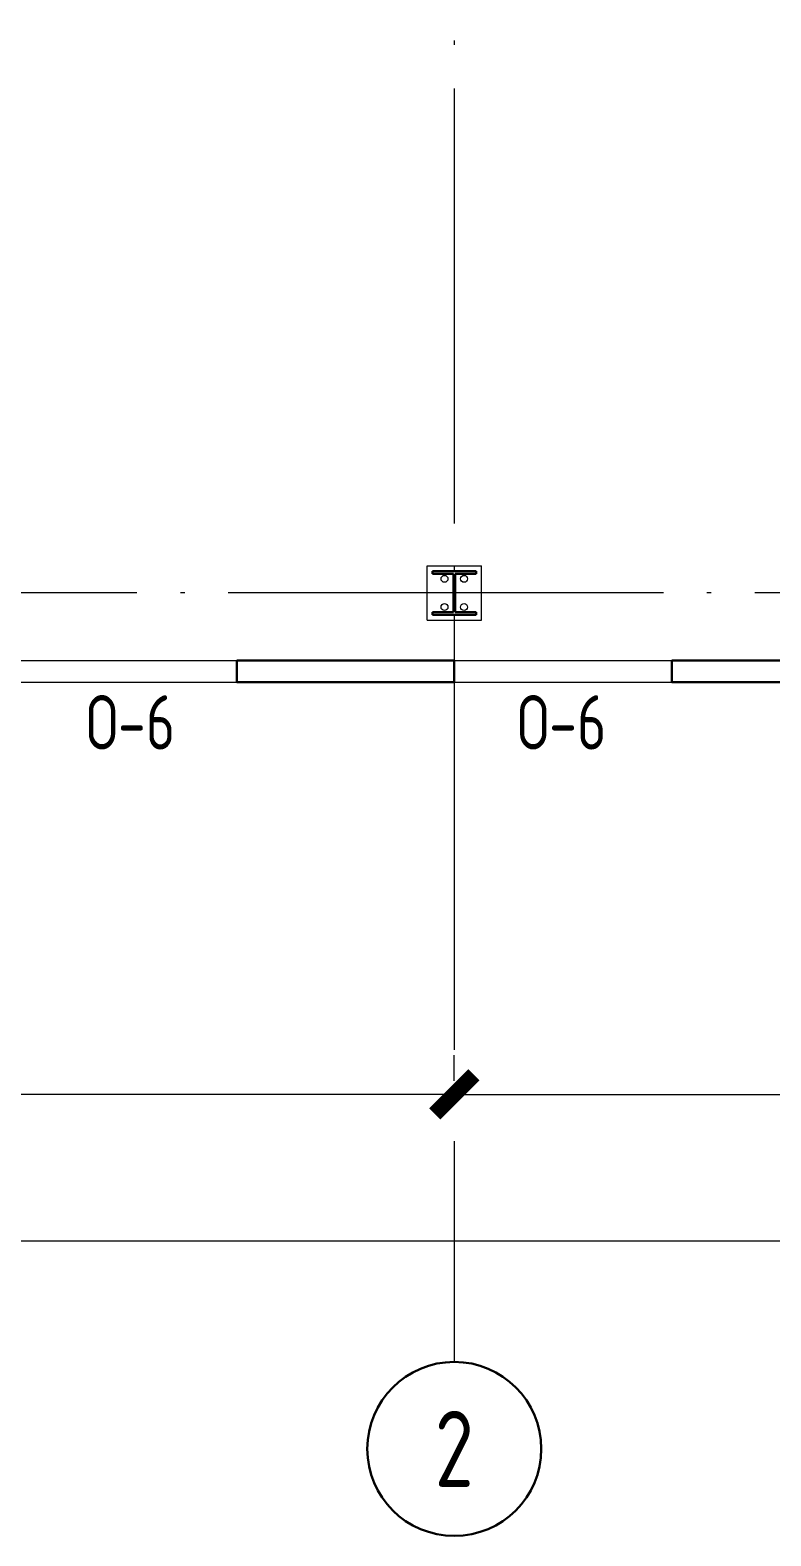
# Model space of a CAD drawing. Extents: x -965262 to 1142518, y -357520 to 71675.
# Drawn here: x -838402 to -834996, y -356582 to -349659 of the extents above; entities that cross this region are included whole.
import ezdxf

# ---------------------------------------------------------------- set-up
doc = ezdxf.new("R2010")
doc.units = 0
doc.header["$LTSCALE"] = 10
doc.linetypes.add('DOTE', pattern=[2.42, 2, -0.2, 0.02, -0.2])
doc.layers.get('0').update_dxf_attribs({"linetype": 'CONTINUOUS', "lineweight": 30})
doc.layers.get('Defpoints').update_dxf_attribs({"linetype": 'CONTINUOUS'})
doc.layers.add('DOTE', color=7, linetype='DOTE', lineweight=9)
doc.styles.add('GOST 2.304', font='isocpeur.ttf', dxfattribs={"width": 0.75, "height": 250})
doc.styles.get("Standard").update_dxf_attribs({"font": 'isocpeur.ttf', "height": 300})
doc.dimstyles.get("Standard").update_dxf_attribs({"dimscale": 100, "dimtxt": 300, "dimasz": 1.8, "dimexe": 1.8, "dimexo": 0.625, "dimgap": 0.9, "dimtad": 0, "dimdec": 0, "dimzin": 0, "dimdsep": 46, "dimtxsty": 'Standard', "dimblk": 'ARCHTICK', "dimcen": 0.9, "dimclrd": 256, "dimclre": 256, "dimclrt": 256, "dimadec": 0, "dimazin": 0, "dimtfac": 1, "dimtdec": 0, "dimtofl": 0, "dimtmove": 0, "dimatfit": 3, "dimfxl": 1, "dimtolj": 1, "dimtzin": 0, "dimlwd": 15, "dimlwe": 15, "dimarcsym": 0})

# ---------------------------------------------------------------- blocks, each defined once
blk = doc.blocks.new('MC2#1')
at = {"lineweight": 15}
for p, q in [((-47725, -10175), (-47475, -10175)), ((-47725, -10425), (-47725, -10175)), ((-47475, -10425), (-47475, -10175)), ((-47725, -10425), (-47475, -10425))]:
    blk.add_line(p, q, dxfattribs=at)
for p, q in [((-47700, -10200), (-47500, -10200)), ((-47700, -10212), (-47700, -10200)), ((-47700, -10212), (-47604, -10212)), ((-47604, -10388), (-47604, -10212)), ((-47596, -10388), (-47596, -10212)), ((-47596, -10212), (-47500, -10212)), ((-47500, -10212), (-47500, -10200)), ((-47700, -10400), (-47700, -10388)), ((-47700, -10388), (-47604, -10388)), ((-47700, -10400), (-47500, -10400)), ((-47596, -10388), (-47500, -10388)), ((-47500, -10400), (-47500, -10388))]:
    blk.add_line(p, q)
for centre, major_axis, start_param, end_param in [((-47645, -10235), (-11.3, -11.3), 0.785398, 7.068583), ((-47555, -10235), (-11.3, -11.3), 0.785398, 7.068583), ((-47645, -10365), (-11.3, 11.3), 2.356194490191857, 8.639379797371443), ((-47555, -10365), (-11.3, 11.3), 2.356194490191857, 8.639379797371443)]:
    blk.add_ellipse(centre, major_axis=major_axis, ratio=1, start_param=start_param, end_param=end_param, dxfattribs=at)
blk = doc.blocks.new('_ArchTick')
at = {"color": 0, "linetype": 'ByBlock', "lineweight": 0, "const_width": 0.4}
blk.add_lwpolyline([(-0.5, -0.5), (0.5, 0.5)], dxfattribs=at)
blk = doc.blocks.new('*D2685')
at = {"lineweight": 15, "transparency": 16777216}
for p, q in [((-836452, -354490.1), (-836452, -354372.6)), ((-830452, -354490.1), (-830452, -354372.6)), ((-836452, -354552.6), (-833932, -354552.6)), ((-830452, -354552.6), (-832972, -354552.6))]:
    blk.add_line(p, q, dxfattribs=at)
at = {"layer": 'Defpoints', "color": 0, "lineweight": 30, "transparency": 16777216}
for p in [(-836452, -354552.6), (-836452, -354552.6), (-830452, -354552.6)]:
    blk.add_point(p, dxfattribs=at)
at = {"lineweight": 15, "transparency": 16777216, "xscale": 180, "yscale": 180, "zscale": 180, "rotation": 180}
blk.add_blockref('_ArchTick', (-836452, -354552.6), dxfattribs=at)
at = {"lineweight": 15, "transparency": 16777216, "xscale": 180, "yscale": 180, "zscale": 180}
blk.add_blockref('_ArchTick', (-830452, -354552.6), dxfattribs=at)
at = {"lineweight": 15, "transparency": 16777216, "insert": (-833452, -354552.6), "char_height": 300, "attachment_point": 5}
blk.add_mtext('\\A1;6000', dxfattribs=at)
blk = doc.blocks.new('*D2686')
at = {"lineweight": 15, "transparency": 16777216}
for p, q in [((-842452, -354490.1), (-842452, -354372.6)), ((-836452, -354490.1), (-836452, -354372.6)), ((-842452, -354552.6), (-839932, -354552.6)), ((-836452, -354552.6), (-838972, -354552.6))]:
    blk.add_line(p, q, dxfattribs=at)
at = {"layer": 'Defpoints', "color": 0, "lineweight": 30, "transparency": 16777216}
for p in [(-842452, -354552.6), (-842452, -354552.6), (-836452, -354552.6)]:
    blk.add_point(p, dxfattribs=at)
at = {"lineweight": 15, "transparency": 16777216, "xscale": 180, "yscale": 180, "zscale": 180, "rotation": 180}
blk.add_blockref('_ArchTick', (-842452, -354552.6), dxfattribs=at)
at = {"lineweight": 15, "transparency": 16777216, "xscale": 180, "yscale": 180, "zscale": 180}
blk.add_blockref('_ArchTick', (-836452, -354552.6), dxfattribs=at)
at = {"lineweight": 15, "transparency": 16777216, "insert": (-839452, -354552.6), "char_height": 300, "attachment_point": 5}
blk.add_mtext('\\A1;6000', dxfattribs=at)
blk = doc.blocks.new('*D2688')
at = {"lineweight": 15, "transparency": 16777216}
for p, q in [((-848452, -355165.3), (-848452, -355047.8)), ((-830452, -355165.3), (-830452, -355047.8)), ((-848452, -355227.8), (-840007, -355227.8)), ((-830452, -355227.8), (-838897, -355227.8))]:
    blk.add_line(p, q, dxfattribs=at)
at = {"layer": 'Defpoints', "color": 0, "lineweight": 30, "transparency": 16777216}
for p in [(-848452, -355227.8), (-830452, -355227.8), (-830452, -355227.8)]:
    blk.add_point(p, dxfattribs=at)
at = {"lineweight": 15, "transparency": 16777216, "xscale": 180, "yscale": 180, "zscale": 180, "rotation": 180}
blk.add_blockref('_ArchTick', (-848452, -355227.8), dxfattribs=at)
at = {"lineweight": 15, "transparency": 16777216, "xscale": 180, "yscale": 180, "zscale": 180}
blk.add_blockref('_ArchTick', (-830452, -355227.8), dxfattribs=at)
at = {"lineweight": 15, "transparency": 16777216, "insert": (-839452, -355227.8), "char_height": 300, "attachment_point": 5}
blk.add_mtext('\\A1;18000', dxfattribs=at)

msp = doc.modelspace()

# ---------------------------------------------------------------- linework, layer by layer
at = {"lineweight": 15}
for p, q in [((-838452, -352557, -473.4), (-837452, -352557, 0)), ((-836452, -352557, 0), (-835452, -352557)), ((-838452, -352657, 2786.4), (-837452, -352657, 0)), ((-836452, -352657, -1451.3), (-835152, -352657, 8328.1))]:
    msp.add_line(p, q, dxfattribs=at)
at = {"ltscale": 200}
for p, q in [((-836452, -352557, 0), (-837452, -352557, 0)), ((-834752, -352557, 1808.5), (-835452, -352557)), ((-836452, -352657, -1451.3), (-837452, -352657, 0)), ((-834752, -352657, 1808.5), (-835452, -352657, -3259.8))]:
    msp.add_line(p, q, dxfattribs=at)
for p, q in [((-837452, -352557, -3259.8), (-837452, -352657, 0)), ((-836452, -352557, 0), (-836452, -352657, 3259.8)), ((-835452, -352557, -6519.6), (-835452, -352657, -3259.8))]:
    msp.add_line(p, q)
at = {"layer": 'DOTE', "ltscale": 100, "extrusion": (0, -1, 0)}
msp.add_line((-836452, -279747, -1451.3), (-836452, -355782.3, -1451.3), dxfattribs=at)
at = {"layer": 'DOTE', "ltscale": 100}
msp.add_line((-794350.8, -352247, -1451.3), (-852807.2, -352247, -1451.3), dxfattribs=at)
at = {"layer": 'DOTE', "linetype": 'Continuous', "lineweight": 30}
msp.add_circle((-836452, -356182.3, -1451.3), 400, dxfattribs=at)

# ---------------------------------------------------------------- block references
at = {"lineweight": 15}
msp.add_blockref('MC2#1', (-788852, -341947, 1808.5), dxfattribs=at)

# ---------------------------------------------------------------- texts
at = {"width": 0.75}
for p in [(-838144.7, -352966.9, 8506.7), (-836162.5, -352966.9, 8506.7)]:
    msp.add_text('О-6', height=250, dxfattribs=at).set_placement(p)
at = {"layer": 'DOTE', "linetype": 'Continuous', "lineweight": 30, "ltscale": 100, "insert": (-836452, -356182.3, -1451.3), "char_height": 350, "width": 800, "attachment_point": 5, "style": 'GOST 2.304'}
msp.add_mtext('2', dxfattribs=at)

# ---------------------------------------------------------------- dimensions: what is measured, and where the dimension line sits
at = {"lineweight": 15}
for base, p1, p2, picture, middle in [((-842452, -354552.6), (-836452, -354552.6), (-842452, -354552.6), '*D2686', (-839452, -354552.6)), ((-836452, -354552.6), (-830452, -354552.6), (-836452, -354552.6), '*D2685', (-833452, -354552.6)), ((-830452, -355227.8), (-848452, -355227.8), (-830452, -355227.8), '*D2688', (-839452, -355227.8))]:
    dim = msp.add_linear_dim(base=base, p1=p1, p2=p2, dimstyle='Standard', dxfattribs=at)
    dim.commit()
    dim.dimension.update_dxf_attribs({"geometry": picture, "text_midpoint": middle})

doc.saveas('drawing.dxf')
